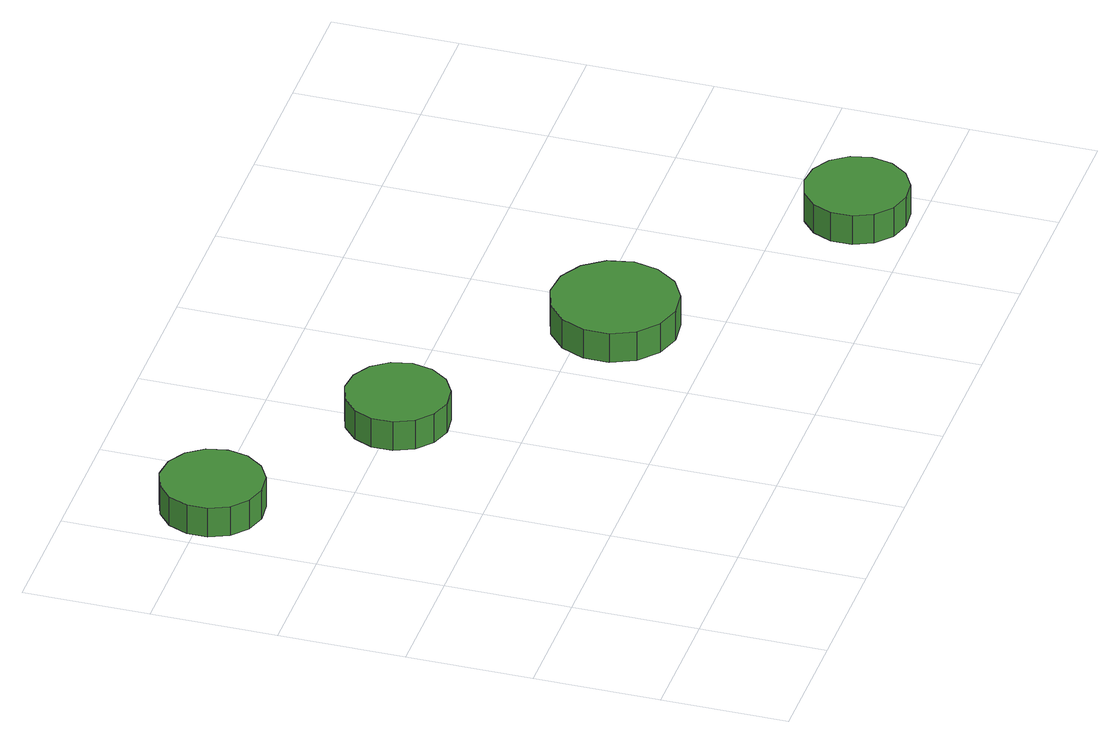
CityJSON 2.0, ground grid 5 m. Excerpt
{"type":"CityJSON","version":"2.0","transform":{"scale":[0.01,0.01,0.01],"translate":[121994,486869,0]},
"CityObjects":{
"tree1":{"type":"SolitaryVegetationObject","attributes":{"function":"something"},"geometry":[{"type":"MultiSurface","lod":"1","boundaries":[[[0,1,2,3,4,5,6,7,8,9,10,11,12,13,14]],[[15,16,17,18,19,20,21,22,23,24,25,26,27,28,29]],[[0,29,28,1]],[[1,28,27,2]],[[2,27,26,3]],[[3,26,25,4]],[[4,25,24,5]],[[5,24,23,6]],[[6,23,22,7]],[[7,22,21,8]],[[8,21,20,9]],[[9,20,19,10]],[[10,19,18,11]],[[11,18,17,12]],[[12,17,16,13]],[[13,16,15,14]],[[14,15,29,0]]]}]},
"tree2":{"type":"SolitaryVegetationObject","attributes":{"function":"something"},"geometry":[{"type":"MultiSurface","lod":"1","boundaries":[[[30,31,32,33,34,35,36,37,38,39,40,41,42,43,44]],[[45,46,47,48,49,50,51,52,53,54,55,56,57,58,59]],[[30,59,58,31]],[[31,58,57,32]],[[32,57,56,33]],[[33,56,55,34]],[[34,55,54,35]],[[35,54,53,36]],[[36,53,52,37]],[[37,52,51,38]],[[38,51,50,39]],[[39,50,49,40]],[[40,49,48,41]],[[41,48,47,42]],[[42,47,46,43]],[[43,46,45,44]],[[44,45,59,30]]]}]},
"tree3":{"type":"SolitaryVegetationObject","attributes":{"function":"something"},"geometry":[{"type":"MultiSurface","lod":"1","boundaries":[[[60,61,62,63,64,65,66,67,68,69,70,71,72,73,74]],[[75,76,77,78,79,80,81,82,83,84,85,86,87,88,89]],[[60,89,88,61]],[[61,88,87,62]],[[62,87,86,63]],[[63,86,85,64]],[[64,85,84,65]],[[65,84,83,66]],[[66,83,82,67]],[[67,82,81,68]],[[68,81,80,69]],[[69,80,79,70]],[[70,79,78,71]],[[71,78,77,72]],[[72,77,76,73]],[[73,76,75,74]],[[74,75,89,60]]]}]},
"tree4":{"type":"SolitaryVegetationObject","attributes":{"function":"something"},"geometry":[{"type":"MultiSurface","lod":"1","boundaries":[[[90,91,92,93,94,95,96,97,98,99,100,101,102,103,104]],[[105,106,107,108,109,110,111,112,113,114,115,116,117,118,119]],[[90,119,118,91]],[[91,118,117,92]],[[92,117,116,93]],[[93,116,115,94]],[[94,115,114,95]],[[95,114,113,96]],[[96,113,112,97]],[[97,112,111,98]],[[98,111,110,99]],[[99,110,109,100]],[[100,109,108,101]],[[101,108,107,102]],[[102,107,106,103]],[[103,106,105,104]],[[104,105,119,90]]]}]}
},
"vertices":[
[453,1983,221],[436,2065,221],[386,2133,221],[314,2175,221],[230,2184,221],[151,2158,221],[88,2102,221],[54,2025,221],[54,1941,221],[88,1865,221],[151,1809,221],[230,1783,221],[314,1791,221],[386,1833,221],[436,1901,221],[436,1901,92],[386,1833,92],[314,1791,92],[230,1783,92],[151,1809,92],[88,1865,92],[54,1941,92],[54,2025,92],[88,2102,92],[151,2158,92],[230,2184,92],[314,2175,92],[386,2133,92],[436,2065,92],[453,1983,92],
[1213,1489,219],[1195,1571,219],[1146,1638,219],[1073,1680,219],[990,1689,219],[910,1663,219],[848,1607,219],[814,1531,219],[814,1447,219],[848,1370,219],[910,1314,219],[990,1288,219],[1073,1297,219],[1146,1339,219],[1195,1407,219],[1195,1407,90],[1146,1339,90],[1073,1297,90],[990,1288,90],[910,1314,90],[848,1370,90],[814,1447,90],[814,1531,90],[848,1607,90],[910,1663,90],[990,1689,90],[1073,1680,90],[1146,1638,90],[1195,1571,90],[1213,1489,90],
[2106,893,218],[2084,994,218],[2024,1077,218],[1935,1129,218],[1832,1139,218],[1735,1108,218],[1658,1039,218],[1616,945,218],[1616,842,218],[1658,748,218],[1735,679,218],[1832,647,218],[1935,658,218],[2024,709,218],[2084,793,218],[2084,793,89],[2024,709,89],[1935,658,89],[1832,647,89],[1735,679,89],[1658,748,89],[1616,842,89],[1616,945,89],[1658,1039,89],[1735,1108,89],[1832,1139,89],[1935,1129,89],[2024,1077,89],[2084,994,89],[2106,893,89],
[3036,241,218],[3019,323,218],[2970,391,218],[2897,433,218],[2814,442,218],[2734,416,218],[2671,360,218],[2637,283,218],[2637,199,218],[2671,123,218],[2734,67,218],[2814,41,218],[2897,49,218],[2970,91,218],[3019,159,218],[3019,159,89],[2970,91,89],[2897,49,89],[2814,41,89],[2734,67,89],[2671,123,89],[2637,199,89],[2637,283,89],[2671,360,89],[2734,416,89],[2814,442,89],[2897,433,89],[2970,391,89],[3019,323,89],[3036,241,89]
]}
